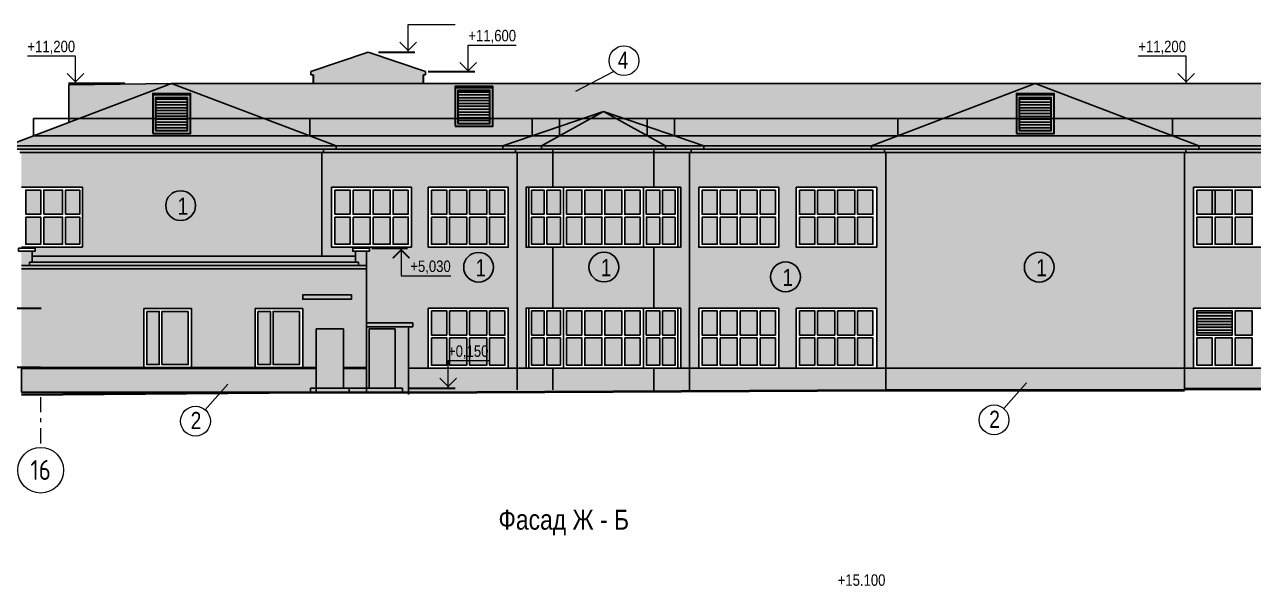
# Model space of a CAD drawing. Extents: x 69140 to 277481, y -99154 to 104141.
# Drawn here: x 90750 to 133760, y 41400 to 60781 of the extents above; entities that cross this region are included whole.
import ezdxf

# ---------------------------------------------------------------- set-up
doc = ezdxf.new("R2010")
doc.units = 0
doc.linetypes.add('Штрихштриховая', pattern=[1093.611073, 529.166651, -211.666656, 141.111112, -211.666656])
for name, color, linetype in [('2D-чертеж - Общий', 7, 'Continuous'), ('Надписи', 7, 'Continuous'), ('Наружняя', 7, 'Continuous'), ('Окна', 7, 'Continuous'), ('Текст', 7, 'Continuous')]:
    doc.layers.add(name, color=color, linetype=linetype)
for name, color, linetype, lineweight in [('Text blocks_Ном_пера__1', 7, 'Continuous', 18), ('Вент.шахты_Ном_пера__1', 7, 'Continuous', 18), ('Детали основные (разрез)', 7, 'Continuous', 40), ('Перегородки', 7, 'Continuous', 30), ('Размеры', 250, 'Continuous', 13)]:
    doc.layers.add(name, color=color, linetype=linetype, lineweight=lineweight)
for name, color, linetype, lineweight, true_color in [('Заливка кровли', 7, 'Continuous', 13, 0xa16156), ('Заливка стены', 7, 'Continuous', 13, 0xffe4ad), ('Заливка цоколь', 7, 'Continuous', 13, 0x51565c), ('ШТРИХ-КРЫША', 7, 'Continuous', 13, 0xa46156)]:
    doc.layers.add(name, color=color, linetype=linetype, lineweight=lineweight, true_color=true_color)
doc.styles.add('Narrow', font='ARIALN.TTF')
doc.styles.add('romand', font='romand.shx', dxfattribs={"width": 0.8})
doc.styles.add('Ариал', font='ARIAL.TTF', dxfattribs={"width": 0.8})
doc.styles.add('СГЕНЕРИР_СТИЛЬ_6', font='ARIALN.TTF')

# ---------------------------------------------------------------- blocks, each defined once
blk = doc.blocks.new('A$C0CA84B7C')
at = {"ltscale": 20}
for p, q in [((-660, -50), (660, -50)), ((-560, -200), (560, -200)), ((-560, -300), (560, -300)), ((-560, -400), (560, -400)), ((-560, -500), (560, -500)), ((-560, -600), (560, -600)), ((-560, -700), (560, -700)), ((-560, -800), (560, -800)), ((-560, -900), (560, -900)), ((-560, -1000), (560, -1000)), ((-560, -1100), (560, -1100)), ((-560, -1300), (-560, -1200)), ((-560, -1200), (560, -1200))]:
    blk.add_line(p, q, dxfattribs=at)
at = {"linetype": 'Continuous'}
blk.add_lwpolyline([(-660, -50), (660, -50), (660, 0), (-660, 0)], close=True, dxfattribs=at)
at = {"layer": 'Перегородки', "linetype": 'Continuous'}
for points in [[(-660, -1400), (660, -1400), (660, -50), (-660, -50)], [(-560, -1300), (560, -1300), (560, -150), (-560, -150)]]:
    blk.add_lwpolyline(points, close=True, dxfattribs=at)
blk = doc.blocks.new('A$C55F61C43')
at = {"ltscale": 20}
for p, q in [((-660, -50), (660, -50)), ((-560, -200), (560, -200)), ((-560, -300), (560, -300)), ((-560, -400), (560, -400)), ((-560, -500), (560, -500)), ((-560, -600), (560, -600)), ((-560, -700), (560, -700)), ((-560, -800), (560, -800)), ((-560, -900), (560, -900)), ((-560, -1000), (560, -1000)), ((-560, -1100), (560, -1100)), ((-560, -1300), (-560, -1200)), ((-560, -1200), (560, -1200))]:
    blk.add_line(p, q, dxfattribs=at)
at = {"linetype": 'Continuous'}
blk.add_lwpolyline([(-660, -50), (660, -50), (660, 0), (-660, 0)], close=True, dxfattribs=at)
at = {"layer": 'Перегородки', "linetype": 'Continuous'}
for points in [[(-660, -1400), (660, -1400), (660, -50), (-660, -50)], [(-560, -1300), (560, -1300), (560, -150), (-560, -150)]]:
    blk.add_lwpolyline(points, close=True, dxfattribs=at)
blk = doc.blocks.new('A$C04977424')
at = {"ltscale": 20}
for p, q in [((-660, -50), (660, -50)), ((-560, -200), (560, -200)), ((-560, -300), (560, -300)), ((-560, -400), (560, -400)), ((-560, -500), (560, -500)), ((-560, -600), (560, -600)), ((-560, -700), (560, -700)), ((-560, -800), (560, -800)), ((-560, -900), (560, -900)), ((-560, -1000), (560, -1000)), ((-560, -1100), (560, -1100)), ((-560, -1300), (-560, -1200)), ((-560, -1200), (560, -1200))]:
    blk.add_line(p, q, dxfattribs=at)
at = {"linetype": 'Continuous'}
blk.add_lwpolyline([(-660, -50), (660, -50), (660, 0), (-660, 0)], close=True, dxfattribs=at)
at = {"layer": 'Перегородки', "linetype": 'Continuous'}
for points in [[(-660, -1400), (660, -1400), (660, -50), (-660, -50)], [(-560, -1300), (560, -1300), (560, -150), (-560, -150)]]:
    blk.add_lwpolyline(points, close=True, dxfattribs=at)

msp = doc.modelspace()

# ---------------------------------------------------------------- hatches: boundary and pattern name
at = {"layer": '2D-чертеж - Общий', "linetype": 'Continuous', "lineweight": 0, "true_color": 0xb0b7bf}
for points in [[(90792.6, 54144.3), (91318.6, 54144.3), (91318.6, 54991.4), (90792.6, 54991.4)], [(91420.5, 54991.4), (92082.6, 54991.4), (92082.6, 54144.3), (91420.5, 54144.3)], [(92182.6, 54144.3), (92682.6, 54144.3), (92682.6, 54991.4), (92182.6, 54991.4)], [(101610.8, 54144.3), (102145.8, 54144.3), (102145.8, 54991.4), (101610.8, 54991.4)], [(102245.8, 54991.4), (102845.8, 54991.4), (102845.8, 54144.3), (102245.8, 54144.3)], [(102945.8, 54144.3), (103545.8, 54144.3), (103545.8, 54991.4), (102945.8, 54991.4)], [(103645.8, 54991.4), (104180.8, 54991.4), (104180.8, 54144.3), (103645.8, 54144.3)], [(104990.8, 54144.3), (105525.8, 54144.3), (105525.8, 54991.4), (104990.8, 54991.4)], [(105625.8, 54991.4), (106225.8, 54991.4), (106225.8, 54144.3), (105625.8, 54144.3)], [(106325.8, 54144.3), (106925.8, 54144.3), (106925.8, 54991.4), (106325.8, 54991.4)], [(107025.8, 54991.4), (107560.8, 54991.4), (107560.8, 54144.3), (107025.8, 54144.3)], [(108933, 54991.4), (108498, 54991.4), (108498, 54144.3), (108933, 54144.3)], [(109033, 54144.3), (109507.4, 54144.3), (109507.4, 54991.4), (109033, 54991.4)], [(109720.8, 54144.3), (110255.8, 54144.3), (110255.8, 54991.4), (109720.8, 54991.4)], [(110355.8, 54991.4), (110955.8, 54991.4), (110955.8, 54144.3), (110355.8, 54144.3)], [(111055.8, 54144.3), (111655.8, 54144.3), (111655.8, 54991.4), (111055.8, 54991.4)], [(111755.8, 54991.4), (112290.8, 54991.4), (112290.8, 54144.3), (111755.8, 54144.3)], [(112983, 54144.3), (112508.5, 54144.3), (112508.5, 54991.4), (112983, 54991.4)], [(113083, 54991.4), (113518, 54991.4), (113518, 54144.3), (113083, 54144.3)], [(114460.8, 54144.3), (114995.8, 54144.3), (114995.8, 54991.4), (114460.8, 54991.4)], [(115095.8, 54991.4), (115695.8, 54991.4), (115695.8, 54144.3), (115095.8, 54144.3)], [(115795.8, 54144.3), (116395.8, 54144.3), (116395.8, 54991.4), (115795.8, 54991.4)], [(116495.8, 54991.4), (117030.8, 54991.4), (117030.8, 54144.3), (116495.8, 54144.3)], [(117870.8, 54144.3), (118405.8, 54144.3), (118405.8, 54991.4), (117870.8, 54991.4)], [(118505.8, 54991.4), (119105.8, 54991.4), (119105.8, 54144.3), (118505.8, 54144.3)], [(119205.8, 54144.3), (119805.8, 54144.3), (119805.8, 54991.4), (119205.8, 54991.4)], [(119905.8, 54991.4), (120440.8, 54991.4), (120440.8, 54144.3), (119905.8, 54144.3)], [(131780.8, 54144.3), (132315.8, 54144.3), (132315.8, 54991.4), (131780.8, 54991.4)], [(132141.9, 54144.3), (132676.9, 54144.3), (132676.9, 54991.4), (132141.9, 54991.4)], [(132415.8, 54991.4), (133015.8, 54991.4), (133015.8, 54144.3), (132415.8, 54144.3)], [(133115.8, 54144.3), (133715.8, 54144.3), (133715.8, 54991.4), (133115.8, 54991.4)], [(91318.6, 53091.4), (90792.6, 53091.4), (90792.6, 54044.3), (91318.6, 54044.3)], [(92082.6, 54044.3), (91420.5, 54044.3), (91420.5, 53091.4), (92082.6, 53091.4)], [(92682.6, 53091.4), (92182.6, 53091.4), (92182.6, 54044.3), (92682.6, 54044.3)], [(102145.8, 53091.4), (101610.8, 53091.4), (101610.8, 54044.3), (102145.8, 54044.3)], [(102845.8, 54044.3), (102245.8, 54044.3), (102245.8, 53091.4), (102845.8, 53091.4)], [(103545.8, 53091.4), (102945.8, 53091.4), (102945.8, 54044.3), (103545.8, 54044.3)], [(104180.8, 54044.3), (103645.8, 54044.3), (103645.8, 53091.4), (104180.8, 53091.4)], [(105525.8, 53091.4), (104990.8, 53091.4), (104990.8, 54044.3), (105525.8, 54044.3)], [(106225.8, 54044.3), (105625.8, 54044.3), (105625.8, 53091.4), (106225.8, 53091.4)], [(106925.8, 53091.4), (106325.8, 53091.4), (106325.8, 54044.3), (106925.8, 54044.3)], [(107560.8, 54044.3), (107025.8, 54044.3), (107025.8, 53091.4), (107560.8, 53091.4)], [(108498, 54044.3), (108933, 54044.3), (108933, 53091.4), (108498, 53091.4)], [(109503.8, 53091.4), (109033, 53091.4), (109033, 54044.3), (109503.8, 54044.3)], [(110255.8, 53091.4), (109720.8, 53091.4), (109720.8, 54044.3), (110255.8, 54044.3)], [(110955.8, 54044.3), (110355.8, 54044.3), (110355.8, 53091.4), (110955.8, 53091.4)], [(111655.8, 53091.4), (111055.8, 53091.4), (111055.8, 54044.3), (111655.8, 54044.3)], [(112290.8, 54044.3), (111755.8, 54044.3), (111755.8, 53091.4), (112290.8, 53091.4)], [(112512.2, 53091.4), (112983, 53091.4), (112983, 54044.3), (112512.2, 54044.3)], [(113518, 54044.3), (113083, 54044.3), (113083, 53091.4), (113518, 53091.4)], [(114995.8, 53091.4), (114460.8, 53091.4), (114460.8, 54044.3), (114995.8, 54044.3)], [(115695.8, 54044.3), (115095.8, 54044.3), (115095.8, 53091.4), (115695.8, 53091.4)], [(116395.8, 53091.4), (115795.8, 53091.4), (115795.8, 54044.3), (116395.8, 54044.3)], [(117030.8, 54044.3), (116495.8, 54044.3), (116495.8, 53091.4), (117030.8, 53091.4)], [(118405.8, 53091.4), (117870.8, 53091.4), (117870.8, 54044.3), (118405.8, 54044.3)], [(119105.8, 54044.3), (118505.8, 54044.3), (118505.8, 53091.4), (119105.8, 53091.4)], [(119805.8, 53091.4), (119205.8, 53091.4), (119205.8, 54044.3), (119805.8, 54044.3)], [(120440.8, 54044.3), (119905.8, 54044.3), (119905.8, 53091.4), (120440.8, 53091.4)], [(132315.8, 53091.4), (131780.8, 53091.4), (131780.8, 54044.3), (132315.8, 54044.3)], [(133015.8, 54044.3), (132415.8, 54044.3), (132415.8, 53091.4), (133015.8, 53091.4)], [(133715.8, 53091.4), (133115.8, 53091.4), (133115.8, 54044.3), (133715.8, 54044.3)], [(104990.8, 49914.3), (105525.8, 49914.3), (105525.8, 50761.4), (104990.8, 50761.4)], [(105625.8, 50761.4), (106225.8, 50761.4), (106225.8, 49914.3), (105625.8, 49914.3)], [(106325.8, 49914.3), (106925.8, 49914.3), (106925.8, 50761.4), (106325.8, 50761.4)], [(107025.8, 50761.4), (107560.8, 50761.4), (107560.8, 49914.3), (107025.8, 49914.3)], [(108933, 50761.4), (108498, 50761.4), (108498, 49914.3), (108933, 49914.3)], [(109033, 49914.3), (109507.4, 49914.3), (109507.4, 50761.4), (109033, 50761.4)], [(109720.8, 49914.3), (110255.8, 49914.3), (110255.8, 50761.4), (109720.8, 50761.4)], [(110355.8, 50761.4), (110955.8, 50761.4), (110955.8, 49914.3), (110355.8, 49914.3)], [(111055.8, 49914.3), (111655.8, 49914.3), (111655.8, 50761.4), (111055.8, 50761.4)], [(111755.8, 50761.4), (112290.8, 50761.4), (112290.8, 49914.3), (111755.8, 49914.3)], [(112983, 49914.3), (112508.5, 49914.3), (112508.5, 50761.4), (112983, 50761.4)], [(113083, 50761.4), (113518, 50761.4), (113518, 49914.3), (113083, 49914.3)], [(114460.8, 49914.3), (114995.8, 49914.3), (114995.8, 50761.4), (114460.8, 50761.4)], [(115095.8, 50761.4), (115695.8, 50761.4), (115695.8, 49914.3), (115095.8, 49914.3)], [(115795.8, 49914.3), (116395.8, 49914.3), (116395.8, 50761.4), (115795.8, 50761.4)], [(116495.8, 50761.4), (117030.8, 50761.4), (117030.8, 49914.3), (116495.8, 49914.3)], [(117870.8, 49914.3), (118405.8, 49914.3), (118405.8, 50761.4), (117870.8, 50761.4)], [(118505.8, 50761.4), (119105.8, 50761.4), (119105.8, 49914.3), (118505.8, 49914.3)], [(119205.8, 49914.3), (119805.8, 49914.3), (119805.8, 50761.4), (119205.8, 50761.4)], [(119905.8, 50761.4), (120440.8, 50761.4), (120440.8, 49914.3), (119905.8, 49914.3)], [(131780.8, 49914.3), (132315.8, 49914.3), (132315.8, 50761.4), (131780.8, 50761.4)], [(132141.9, 49914.3), (132676.9, 49914.3), (132676.9, 50761.4), (132141.9, 50761.4)], [(132415.8, 50761.4), (133015.8, 50761.4), (133015.8, 49914.3), (132415.8, 49914.3)], [(133115.8, 49914.3), (133715.8, 49914.3), (133715.8, 50761.4), (133115.8, 50761.4)], [(95465.8, 48881.4), (95028, 48881.4), (95028, 50741.4), (95465.8, 50741.4)], [(96478, 50741.4), (95558, 50741.4), (95558, 48881.4), (96478, 48881.4)], [(99355.8, 48881.4), (98918, 48881.4), (98918, 50741.4), (99355.8, 50741.4)], [(100368, 50741.4), (99448, 50741.4), (99448, 48881.4), (100368, 48881.4)], [(105525.8, 48861.4), (104990.8, 48861.4), (104990.8, 49814.3), (105525.8, 49814.3)], [(106225.8, 49814.3), (105625.8, 49814.3), (105625.8, 48861.4), (106225.8, 48861.4)], [(106925.8, 48861.4), (106325.8, 48861.4), (106325.8, 49814.3), (106925.8, 49814.3)], [(107560.8, 49814.3), (107025.8, 49814.3), (107025.8, 48861.4), (107560.8, 48861.4)], [(108498, 49814.3), (108933, 49814.3), (108933, 48861.4), (108498, 48861.4)], [(109503.8, 48861.4), (109033, 48861.4), (109033, 49814.3), (109503.8, 49814.3)], [(110255.8, 48861.4), (109720.8, 48861.4), (109720.8, 49814.3), (110255.8, 49814.3)], [(110955.8, 49814.3), (110355.8, 49814.3), (110355.8, 48861.4), (110955.8, 48861.4)], [(111655.8, 48861.4), (111055.8, 48861.4), (111055.8, 49814.3), (111655.8, 49814.3)], [(112290.8, 49814.3), (111755.8, 49814.3), (111755.8, 48861.4), (112290.8, 48861.4)], [(112512.2, 48861.4), (112983, 48861.4), (112983, 49814.3), (112512.2, 49814.3)], [(113518, 49814.3), (113083, 49814.3), (113083, 48861.4), (113518, 48861.4)], [(114995.8, 48861.4), (114460.8, 48861.4), (114460.8, 49814.3), (114995.8, 49814.3)], [(115695.8, 49814.3), (115095.8, 49814.3), (115095.8, 48861.4), (115695.8, 48861.4)], [(116395.8, 48861.4), (115795.8, 48861.4), (115795.8, 49814.3), (116395.8, 49814.3)], [(117030.8, 49814.3), (116495.8, 49814.3), (116495.8, 48861.4), (117030.8, 48861.4)], [(118405.8, 48861.4), (117870.8, 48861.4), (117870.8, 49814.3), (118405.8, 49814.3)], [(119105.8, 49814.3), (118505.8, 49814.3), (118505.8, 48861.4), (119105.8, 48861.4)], [(119805.8, 48861.4), (119205.8, 48861.4), (119205.8, 49814.3), (119805.8, 49814.3)], [(120440.8, 49814.3), (119905.8, 49814.3), (119905.8, 48861.4), (120440.8, 48861.4)], [(132315.8, 48861.4), (131780.8, 48861.4), (131780.8, 49814.3), (132315.8, 49814.3)], [(133015.8, 49814.3), (132415.8, 49814.3), (132415.8, 48861.4), (133015.8, 48861.4)], [(133715.8, 48861.4), (133115.8, 48861.4), (133115.8, 49814.3), (133715.8, 49814.3)]]:
    msp.add_hatch(color=9, dxfattribs=at).paths.add_polyline_path(points)
at = {"layer": '2D-чертеж - Общий', "linetype": 'Continuous', "lineweight": 0, "true_color": 0x7d6859}
for points in [[(100758, 48060.3), (100758, 47905.9), (102108, 47905.9), (102108, 48060.3)], [(102718, 48060.3), (102718, 47903.6), (103978.5, 47899.3), (103978.5, 48060.3)]]:
    msp.add_hatch(color=47, dxfattribs=at).paths.add_polyline_path(points, flags=0)
at = {"layer": 'Заливка кровли', "ltscale": 20}
h = msp.add_hatch(color=256, dxfattribs=at)
h.paths.add_polyline_path([(92298, 58671.4), (95898, 58721.4), (95248.4, 58481.4), (95238, 58481.4), (95238, 58477.5), (92583, 57496.4), (92298, 57496.4)])
h.paths.add_polyline_path([(92298, 57496.4), (92583, 57496.4), (92298, 57391.1)])
h = msp.add_hatch(color=256, dxfattribs=at)
h.paths.add_polyline_path([(92648, 57491.4), (92298, 57491.4), (92298, 57358.9)])
h.paths.add_polyline_path([(95898, 58721.4), (92298, 58671.4), (92298, 57491.4), (92648, 57491.4)])
at = {"layer": 'Заливка кровли', "linetype": 'Continuous'}
for points in [[(91018, 52681.4), (91018, 52471.4), (90918, 52471.4), (90918, 52351.4), (102438, 52351.4), (102438, 52471.4), (102338, 52471.4), (102338, 52681.4)], [(102718, 50199.6), (104338, 50199.6), (104338, 50349.6), (102718, 50349.6)]]:
    msp.add_hatch(color=253, dxfattribs=at).paths.add_polyline_path(points, flags=0)
at = {"layer": 'Заливка кровли', "linetype": 'Continuous', "lineweight": 0}
for points in [[(100958, 48060.3), (101908, 48060.3), (101908, 50130.3), (100958, 50130.3)], [(102816.5, 48060.3), (103717, 48060.3), (103717, 50130.3), (102816.5, 50130.3)]]:
    msp.add_hatch(color=256, dxfattribs=at).paths.add_polyline_path(points, flags=0)
at = {"layer": 'Заливка стены', "linetype": 'Continuous'}
msp.add_hatch(color=256, dxfattribs=at).paths.add_polyline_path([(104778.7, 59141.4), (104778.7, 59021.4), (100768.7, 59021.4), (100768.7, 59141.4), (102773.7, 59821.4)], flags=0)
at = {"layer": 'Заливка стены', "linetype": 'Continuous', "lineweight": 0}
h = msp.add_hatch(color=256, dxfattribs=at)
h.paths.add_polyline_path([(101158, 56421.4), (101158, 52951.4), (101158, 52851.4), (101158, 52681.4), (102338, 52681.4), (102338, 52851.4), (102238, 52851.4), (102238, 52951.4), (102818, 52951.4), (102818, 52851.4), (102718, 52851.4), (102718, 50349.6), (104188, 50349.6), (104338, 50349.6), (104338, 50199.6), (104188, 50199.6), (104188, 48581.4), (104878, 48581.4), (144676, 48581.4), (144676, 48621.4), (150726, 48621.4), (150726, 48581.4), (194488, 48581.4), (194488, 48761.4), (194488, 56261.4), (194608, 56261.4), (194608, 56381.4), (194488, 56381.4), (194488, 56421.4), (194488, 59421.4), (195188, 59421.4), (195188, 59901.4), (194488, 59901.4), (181168, 59901.4), (181168, 59781.4), (181288, 59781.4), (181288, 56401.4), (107988, 56441.4)])
h.paths.add_polyline_path([(104288, 52991.4), (101498, 52991.4), (101498, 55091.4), (104288, 55091.4)], flags=16)
h.paths.add_polyline_path([(104878, 50861.4), (107678, 50861.4), (107678, 48761.4), (104878, 48761.4)], flags=16)
h.paths.add_polyline_path([(107678, 52991.4), (104878, 52991.4), (104878, 55091.4), (107678, 55091.4)], flags=16)
h.paths.add_polyline_path([(113614.7, 52991.4), (108401.2, 52991.4), (108401.2, 55091.4), (113614.7, 55091.4)], flags=16)
h.paths.add_polyline_path([(113714.7, 48761.4), (108301.2, 48761.4), (108301.2, 50861.4), (113714.7, 50861.4)], flags=16)
h.paths.add_polyline_path([(117148, 52991.4), (114348, 52991.4), (114348, 55091.4), (117148, 55091.4)], flags=16)
h.paths.add_polyline_path([(117148, 48761.4), (114348, 48761.4), (114348, 50861.4), (117148, 50861.4)], flags=16)
h.paths.add_polyline_path([(117758, 48761.4), (117758, 50861.4), (120578, 50861.4), (120578, 48761.4)], flags=16)
h.paths.add_polyline_path([(117758, 52991.4), (117758, 55091.4), (120578, 55091.4), (120578, 52991.4)], flags=16)
h.paths.add_polyline_path([(134458, 48761.4), (131668, 48761.4), (131668, 50861.4), (134458, 50861.4)], flags=16)
h.paths.add_polyline_path([(134458, 52991.4), (131668, 52991.4), (131668, 55091.4), (134458, 55091.4)], flags=16)
h.paths.add_polyline_path([(135038, 52991.4), (135038, 55091.4), (137858, 55091.4), (137858, 52991.4)], flags=16)
h.paths.add_polyline_path([(135038, 48761.4), (135038, 50861.4), (137858, 50861.4), (137858, 48761.4)], flags=16)
h.paths.add_polyline_path([(138636.2, 48761.4), (138636.2, 50861.4), (143849.7, 50861.4), (143849.7, 48761.4)], flags=16)
h.paths.add_polyline_path([(143849.7, 52991.4), (138636.2, 52991.4), (138636.2, 55091.4), (143849.7, 55091.4)], flags=16)
h.paths.add_polyline_path([(144518, 48761.4), (144518, 50861.4), (147338, 50861.4), (147338, 48761.4)], flags=16)
h.paths.add_polyline_path([(144518, 52991.4), (144518, 55091.4), (147338, 55091.4), (147338, 52991.4)], flags=16)
h.paths.add_polyline_path([(147928, 55091.4), (150768, 55091.4), (150768, 52991.4), (147928, 52991.4)], flags=16)
h.paths.add_polyline_path([(147928, 50861.4), (150768, 50861.4), (150768, 48761.4), (147928, 48761.4)], flags=16)
h.paths.add_polyline_path([(161858, 55091.4), (164658, 55091.4), (164658, 52991.4), (161858, 52991.4)], flags=16)
h.paths.add_polyline_path([(161858, 50861.4), (164658, 50861.4), (164658, 48761.4), (161858, 48761.4)], flags=16)
h.paths.add_polyline_path([(168088, 52991.4), (165248, 52991.4), (165248, 55091.4), (168088, 55091.4)], flags=16)
h.paths.add_polyline_path([(165248, 50861.4), (168088, 50861.4), (168088, 48761.4), (165248, 48761.4)], flags=16)
h.paths.add_polyline_path([(168796.2, 48761.4), (168796.2, 50861.4), (174009.7, 50861.4), (174009.7, 48761.4)], flags=16)
h.paths.add_polyline_path([(168796.2, 55091.4), (174009.7, 55091.4), (174009.7, 52991.4), (168796.2, 52991.4)], flags=16)
h.paths.add_polyline_path([(174718, 52991.4), (174718, 55091.4), (177488, 55091.4), (177488, 52991.4)], flags=16)
h.paths.add_polyline_path([(174718, 50861.4), (177488, 50861.4), (177488, 48761.4), (174718, 48761.4)], flags=16)
h.paths.add_polyline_path([(181388, 55091.4), (183538, 55091.4), (183538, 52991.4), (181388, 52991.4)], flags=16)
h.paths.add_polyline_path([(183538, 48761.4), (181388, 48761.4), (181388, 50861.4), (183538, 50861.4)], flags=16)
h.paths.add_polyline_path([(186878, 56321.4), (187778, 56321.4)], flags=16)
h.paths.add_polyline_path([(193478, 49701.4), (192068, 49701.4), (192068, 50861.4), (193478, 50861.4)], flags=16)
h.paths.add_polyline_path([(193478, 53921.4), (192068, 53921.4), (192068, 55091.4), (193478, 55091.4)], flags=16)
at = {"layer": 'Заливка стены'}
h = msp.add_hatch(color=256, dxfattribs=at)
h.dxf.hatch_style = 1
h.paths.add_polyline_path([(104698.7, 59021.4), (100848.7, 59021.4), (100848.7, 58721.4), (104698.7, 58721.4)])
at = {"layer": 'Заливка стены', "linetype": 'Continuous', "lineweight": 0}
msp.add_hatch(color=256, dxfattribs=at).paths.add_polyline_path([(90588, 56301.4), (90638, 56301.4), (90638, 55091.4), (92778, 55091.4), (92778, 52991.4), (91118, 52991.4), (90638, 52991.4), (90638, 52951.4), (91118, 52951.4), (91118, 52851.4), (91018, 52851.4), (91018, 52681.4), (92708, 52681.4), (101158, 52681.4), (101158, 56421.4), (92708, 56421.4), (90638, 56421.4), (90588, 56421.4)])
h = msp.add_hatch(color=256, dxfattribs=at)
h.paths.add_polyline_path([(90638, 48581.4), (94928, 48581.4), (96598, 48581.4), (100958, 48581.4), (100958, 48781.4), (100957.2, 50130.3), (101907.2, 50130.3), (101908, 48781.4), (101908, 48581.4), (102718, 48581.4), (102718, 52351.4), (102718, 52471.4), (102718, 52851.4), (102338, 52851.4), (102338, 52471.4), (102438, 52471.4), (102438, 52351.4), (90918, 52351.4), (90918, 52471.4), (91018, 52471.4), (91018, 52851.4), (90638, 52851.4), (90638, 52471.4), (90638, 52351.4)])
h.paths.add_polyline_path([(94928, 50841.4), (96598, 50841.4), (96598, 48781.4), (94928, 48781.4)], flags=16)
h.paths.add_polyline_path([(98818, 50841.4), (100488, 50841.4), (100488, 48781.4), (98818, 48781.4)], flags=16)
at = {"layer": 'Заливка цоколь', "linetype": 'Continuous', "lineweight": 0}
msp.add_hatch(color=256, dxfattribs=at).paths.add_polyline_path([(102718, 49410.3), (102718, 48060.3), (102816.5, 48060.3), (102816.5, 50130.3), (103717, 50130.3), (103717, 48060.3), (103978.5, 48060.3), (103978.5, 47899.7), (103717, 47899.7), (104188, 47899.1), (104188, 50199.6), (103717, 50199.6), (102718, 50199.6)], flags=0)
at = {"layer": 'Заливка цоколь', "lineweight": 25, "ltscale": 20}
for points in [[(100958, 48761.4), (90638, 48761.4), (90638, 47921.4), (100958, 47921.4)], [(102718, 48761.4), (101908, 48761.4), (101908, 48060.3), (102718, 48060.3)]]:
    msp.add_hatch(color=256, dxfattribs=at).paths.add_polyline_path(points)
h = msp.add_hatch(color=256, dxfattribs=at)
h.paths.add_polyline_path([(142938, 48761.4), (142913, 48761.4), (139548, 48761.4), (139548, 48021.4), (142938, 48021.4)])
h.paths.add_polyline_path([(144218, 48761.4), (142938, 48761.4), (142938, 48021.4), (144218, 48021.4)])
h.paths.add_polyline_path([(139548, 48761.4), (138636.2, 48761.4), (138536.2, 48761.4), (138218, 48761.4), (138218, 48021.4), (139548, 48021.4)])
h.paths.add_polyline_path([(138218, 48761.4), (134458, 48761.4), (134458, 48021.4), (138218, 48021.4)])
h.paths.add_polyline_path([(134458, 48761.4), (131668, 48761.4), (131348, 48761.4), (131348, 48021.4), (134458, 48021.4)])
h.paths.add_polyline_path([(131348, 48761.4), (120898, 48761.4), (120898, 47981.4), (131348, 47981.4)])
h.paths.add_polyline_path([(120898, 48761.4), (105576, 48761.4), (105576, 48060.3), (104188, 48060.3), (104188, 47921.4), (108733.7, 47921.4), (120898, 47981.4)])
h.paths.add_polyline_path([(105576, 48761.4), (104878, 48761.4), (104188, 48761.4), (104188, 48060.3), (105576, 48060.3)])
at = {"layer": 'Заливка цоколь', "linetype": 'Continuous', "lineweight": 0}
for points in [[(104188, 48581.4), (104188, 47899), (131348, 47981.4), (131348, 48021.4), (151078, 48021.4), (151078, 47921.4), (161548, 47921.4), (181288, 47518.7), (194488, 47498.7), (194488, 48581.4), (150726, 48581.4), (150726, 48621.4), (144676, 48621.4), (144676, 48581.4)], [(90638, 48581.4), (90638, 47821.4), (100758, 47910.6), (100758, 48060.3), (100956.5, 48060.3), (100958, 48581.4), (100758, 48581.4)], [(101908, 48581.4), (101908, 48060.3), (102108, 48060.3), (102108, 47905.9), (102718, 47903.6), (102718, 48581.4)]]:
    msp.add_hatch(color=256, dxfattribs=at).paths.add_polyline_path(points)
at = {"layer": 'ШТРИХ-КРЫША', "ltscale": 100}
h = msp.add_hatch(color=256, dxfattribs=at)
h.paths.add_polyline_path([(95898, 58721.4), (90138, 56541.4), (101658, 56541.4)])
h.paths.add_polyline_path([(101658, 56541.4), (90138, 56541.4), (90138, 56421.4), (101658, 56421.4)])
h.paths.add_polyline_path([(111008, 57741.4), (114528, 56541.4), (120398, 56541.4), (126123, 58721.4), (95898, 58721.4), (101658, 56541.4), (107488, 56541.4)])
h.paths.add_polyline_path([(107488, 56541.4), (101658, 56541.4), (101658, 56421.4), (107488, 56421.4)])
h.paths.add_polyline_path([(111008, 57741.4), (108838, 56541.4), (113178, 56541.4)], flags=17)
h.paths.add_polyline_path([(111008, 57741.4), (107488, 56541.4), (108838, 56541.4)], flags=17)
h.paths.add_polyline_path([(111008, 57741.4), (113178, 56541.4), (114528, 56541.4)], flags=17)
h.paths.add_polyline_path([(108838, 56541.4), (107488, 56541.4), (107488, 56421.4), (108838, 56421.4)])
h.paths.add_polyline_path([(113178, 56541.4), (108838, 56541.4), (108838, 56421.4), (113178, 56421.4)])
h.paths.add_polyline_path([(114528, 56541.4), (113178, 56541.4), (113178, 56421.4), (114528, 56421.4)])
h.paths.add_polyline_path([(126123, 58721.4), (120398, 56541.4), (131848, 56541.4)])
h.paths.add_polyline_path([(131848, 56541.4), (120398, 56541.4), (120398, 56421.4), (131848, 56421.4)])
h.paths.add_polyline_path([(120398, 56541.4), (114528, 56541.4), (114528, 56421.4), (120398, 56421.4)])
h.paths.add_polyline_path([(91615.6, 57058.6), (91703, 56580.8), (91377.5, 56521.2), (91290.1, 56999.1)], flags=9)
h.paths.add_polyline_path([(99785.6, 56637), (99873, 57114.8), (100198.5, 57055.3), (100111.1, 56577.4)], flags=24)
h.paths.add_polyline_path([(108173, 56840), (108638.8, 56840), (108638.8, 56505.3), (108173, 56505.3)], flags=9)
h.paths.add_polyline_path([(113027.8, 56918), (113493.6, 56918), (113493.6, 56583.3), (113027.8, 56583.3)], flags=24)
h.paths.add_polyline_path([(123359, 57333.1), (123446.8, 56855.3), (123121.4, 56795.5), (123033.5, 57273.2)], flags=24)
h.paths.add_polyline_path([(129924, 56648.4), (130011.9, 57126.1), (130337.3, 57066.3), (130249.4, 56588.5)], flags=24)
for points in [[(181288, 58721.4), (181288, 58421.4), (178218, 58421.4), (178218, 56421.4), (131848, 56421.4), (131848, 56541.4), (126123, 58721.4)], [(143288, 56421.4), (90138, 56421.4), (90138, 56541.4), (143288, 56541.4)]]:
    msp.add_hatch(color=256, dxfattribs=at).paths.add_polyline_path(points)

# ---------------------------------------------------------------- linework, layer by layer
at = {"ltscale": 20}
for p, q in [((95898, 58721.4), (92298, 58671.4)), ((92298, 58671.4), (92298, 57358.9)), ((91062.7, 56891.4), (91062.7, 57491.4)), ((91062.7, 56891.4), (91062.7, 57491.4)), ((91062.7, 57491.4), (102167.4, 57491.4)), ((100733.2, 56891.4), (100733.2, 57491.4)), ((178218, 57491.4), (100733.2, 57491.4)), ((108514.6, 56891.4), (108514.6, 57491.4)), ((109470.9, 56891.4), (109470.9, 57491.4)), ((112545, 56891.4), (112545, 57491.4)), ((113501.3, 56891.4), (113501.3, 57491.4)), ((121317.1, 56891.4), (121317.1, 57491.4)), ((130928.8, 56891.4), (130928.8, 57491.4)), ((91062.7, 56891.4), (100733.2, 56891.4)), ((100733.2, 56891.4), (178218, 56891.4))]:
    msp.add_line(p, q, dxfattribs=at)
at = {"layer": 'Вент.шахты_Ном_пера__1', "linetype": 'Continuous'}
for points in [[(110047.8, 58447.9), (111367.5, 59141.9)], [(97863.7, 48201.1), (97075.6, 47297.1)], [(125812.4, 48245.2), (125024.3, 47341.3)]]:
    msp.add_lwpolyline(points, dxfattribs=at)
for centre in [(111729.8, 59516.7), (96733, 46904.1), (124681.7, 46948.3)]:
    msp.add_circle(centre, 521.4, dxfattribs=at)
at = {"layer": 'Детали основные (разрез)', "linetype": 'Continuous'}
for p, q in [((100958, 48761.4), (90638, 48761.4)), ((102718, 48761.4), (101908, 48761.4)), ((100758, 47907.1), (90638, 47821.4)), ((104188, 47899), (100758, 47910.6)), ((120898, 47981.4), (104188, 47899)), ((131348, 47981.4), (120898, 47981.4)), ((151078, 48021.4), (131348, 48021.4))]:
    msp.add_line(p, q, dxfattribs=at)
at = {"layer": 'Заливка цоколь', "lineweight": 25, "ltscale": 20}
for points in [[(100958, 48761.4), (90638, 48761.4), (90638, 47921.4), (100958, 47921.4)], [(102718, 48761.4), (101908, 48761.4), (101908, 48060.3), (102718, 48060.3)]]:
    msp.add_lwpolyline(points, close=True, dxfattribs=at)
at = {"layer": 'Наружняя', "linetype": 'Continuous'}
for p, q in [((102773.7, 59821.4), (100768.7, 59141.4)), ((104778.7, 59141.4), (102773.7, 59821.4)), ((90138, 56541.4), (95898, 58721.4)), ((181288, 58721.4), (95898, 58721.4)), ((101658, 56541.4), (95898, 58721.4)), ((120398, 56541.4), (126123, 58721.4)), ((126123, 58721.4), (131848, 56541.4)), ((107488, 56541.4), (111008, 57741.4)), ((108838, 56541.4), (111008, 57741.4)), ((113178, 56541.4), (111008, 57741.4)), ((114528, 56541.4), (111008, 57741.4)), ((177718, 56541.4), (90138, 56541.4)), ((101208, 56301.4), (101208, 56421.4)), ((101658, 56541.4), (101658, 56421.4)), ((107488, 56541.4), (107488, 56421.4)), ((107938, 56301.4), (107938, 56421.4)), ((108838, 56541.4), (108838, 56421.4)), ((109238, 56421.4), (109238, 55091.4)), ((112778, 56421.4), (112778, 55091.4)), ((113178, 56541.4), (113178, 56421.4)), ((114078, 56301.4), (114078, 56421.4)), ((114528, 56541.4), (114528, 56421.4)), ((120398, 56541.4), (120398, 56421.4)), ((120848, 56301.4), (120848, 56421.4)), ((131398, 56301.4), (131398, 56421.4)), ((131848, 56541.4), (131848, 56421.4)), ((177232, 56301.4), (90588, 56301.4)), ((107988, 56301.4), (107988, 47996.9)), ((114028, 56301.4), (114028, 47989.7)), ((120898, 56301.4), (120898, 47981.4)), ((131348, 56301.4), (131348, 47981.4)), ((90638, 55091.4), (92778, 55091.4)), ((92778, 55091.4), (92778, 52991.4)), ((92778, 52991.4), (90638, 52991.4)), ((109238, 52991.4), (109238, 50861.4)), ((112778, 52991.4), (112778, 50861.4)), ((102438, 52471.4), (90918, 52471.4)), ((90918, 52471.4), (90918, 52351.4)), ((91018, 52471.4), (91018, 52851.4)), ((91018, 52681.4), (102338, 52681.4)), ((102338, 52471.4), (102338, 52851.4)), ((102438, 52471.4), (102438, 52351.4)), ((102718, 52351.4), (90638, 52351.4)), ((102718, 52231.4), (90638, 52231.4)), ((100958, 50130.3), (101908, 50130.3)), ((104188, 48761.4), (144676, 48761.4)), ((109238, 48761.4), (109238, 47995.4)), ((112778, 48761.4), (112778, 47991.2)), ((100758, 47907.1), (100758, 48060.3)), ((100758, 48060.3), (102108, 48060.3)), ((102108, 47903.9), (102108, 48060.3)), ((102718, 48060.3), (103978.5, 48060.3)), ((103978.5, 48060.3), (103978.5, 47899.3))]:
    msp.add_line(p, q, dxfattribs=at)
at = {"layer": 'Наружняя', "ltscale": 20}
for p, q in [((100768.7, 59021.4), (100768.7, 59141.4)), ((100768.7, 59021.4), (100848.7, 59021.4)), ((104778.7, 59021.4), (104698.7, 59021.4)), ((104778.7, 59021.4), (104778.7, 59141.4))]:
    msp.add_line(p, q, dxfattribs=at)
at = {"layer": 'Наружняя', "ltscale": 100}
for points in [[(90138, 56541.4), (95898, 58721.4), (101658, 56541.4), (90138, 56541.4)], [(156313, 58721.4), (181288, 58721.4), (181288, 58421.4), (178218, 58421.4), (178218, 56421.4), (131848, 56421.4), (131848, 56541.4), (126123, 58721.4), (181288, 58721.4)]]:
    msp.add_lwpolyline(points, dxfattribs=at)
for points in [[(90138, 56421.4), (101658, 56421.4), (101658, 56541.4), (90138, 56541.4)], [(143288, 56421.4), (90138, 56421.4), (90138, 56541.4), (143288, 56541.4)]]:
    msp.add_lwpolyline(points, close=True, dxfattribs=at)
at = {"layer": 'Наружняя', "linetype": 'Continuous', "flags": 128}
for points in [[(101498, 55091.4), (104288, 55091.4), (104288, 52991.4), (101498, 52991.4)], [(104878, 55091.4), (107678, 55091.4), (107678, 52991.4), (104878, 52991.4)], [(109608, 55091.4), (112408, 55091.4), (112408, 52991.4), (109608, 52991.4)], [(114348, 55091.4), (117148, 55091.4), (117148, 52991.4), (114348, 52991.4)], [(117758, 55091.4), (120578, 55091.4), (120578, 52991.4), (117758, 52991.4)], [(131668, 55091.4), (134458, 55091.4), (134458, 52991.4), (131668, 52991.4)], [(90538, 52951.4), (91118, 52951.4), (91118, 52851.4), (90538, 52851.4)], [(102818, 52951.4), (102238, 52951.4), (102238, 52851.4), (102818, 52851.4)], [(94928, 50841.4), (96598, 50841.4), (96598, 48781.4), (94928, 48781.4)], [(98818, 50841.4), (100488, 50841.4), (100488, 48781.4), (98818, 48781.4)], [(104878, 50861.4), (107678, 50861.4), (107678, 48761.4), (104878, 48761.4)], [(109608, 50861.4), (112408, 50861.4), (112408, 48761.4), (109608, 48761.4)], [(114348, 50861.4), (117148, 50861.4), (117148, 48761.4), (114348, 48761.4)], [(117758, 50861.4), (120578, 50861.4), (120578, 48761.4), (117758, 48761.4)], [(131668, 50861.4), (134458, 50861.4), (134458, 48761.4), (131668, 48761.4)], [(100956.5, 48060.3), (101908, 48060.3), (101908, 50130.3), (100956.5, 50130.3)]]:
    msp.add_lwpolyline(points, close=True, dxfattribs=at)
for points in [[(109238, 55091.4), (108301.2, 55091.4), (108301.2, 52991.4), (109238, 52991.4)], [(109338, 55091.4), (108401.2, 55091.4), (108401.2, 52991.4), (109338, 52991.4)], [(109238, 55091.4), (112778, 55091.4)], [(112678, 55091.4), (113614.7, 55091.4), (113614.7, 52991.4), (112678, 52991.4)], [(112778, 55091.4), (113714.7, 55091.4), (113714.7, 52991.4), (112778, 52991.4)], [(112778, 52991.4), (109238, 52991.4)], [(109238, 50861.4), (108301.2, 50861.4), (108301.2, 48761.4), (109238, 48761.4)], [(109338, 50861.4), (108401.2, 50861.4), (108401.2, 48761.4), (109338, 48761.4)], [(109238, 50861.4), (112778, 50861.4)], [(112678, 50861.4), (113614.7, 50861.4), (113614.7, 48761.4), (112678, 48761.4)], [(112778, 50861.4), (113714.7, 50861.4), (113714.7, 48761.4), (112778, 48761.4)], [(112778, 48761.4), (109238, 48761.4)]]:
    msp.add_lwpolyline(points, dxfattribs=at)
at = {"layer": 'Окна', "linetype": 'Continuous'}
for p, q in [((178218, 56421.4), (90138, 56421.4)), ((101158, 56301.4), (101158, 52681.4)), ((131780.8, 54991.4), (132315.8, 54991.4)), ((131780.8, 54144.3), (131780.8, 54991.4)), ((132315.8, 54144.3), (131780.8, 54144.3)), ((102718, 52851.4), (102719.2, 47904)), ((102438, 52351.4), (90918, 52351.4)), ((131780.8, 50761.4), (132315.8, 50761.4)), ((131780.8, 49914.3), (131780.8, 50761.4)), ((102718, 50349.6), (104338, 50349.6)), ((104338, 50349.6), (104338, 50199.6)), ((102718, 50199.6), (104338, 50199.6)), ((104188, 50199.6), (104188, 47840.3)), ((132315.8, 49914.3), (131780.8, 49914.3))]:
    msp.add_line(p, q, dxfattribs=at)
at = {"layer": 'Окна', "ltscale": 20}
for p, q in [((133015.8, 50689.3), (131780.8, 50689.3)), ((133015.8, 50589.3), (131780.8, 50589.3)), ((133015.8, 50489.3), (131780.8, 50489.3)), ((133015.8, 50389.3), (131780.8, 50389.3)), ((133015.8, 50289.3), (131780.8, 50289.3)), ((133015.8, 50189.3), (131780.8, 50189.3)), ((133015.8, 50089.3), (131780.8, 50089.3)), ((133015.8, 49989.3), (131780.8, 49989.3))]:
    msp.add_line(p, q, dxfattribs=at)
at = {"layer": 'Окна', "lineweight": 25, "ltscale": 20}
for p, q in [((100956.5, 48761.4), (90638, 48761.4)), ((194488, 48761.4), (104188, 48761.4))]:
    msp.add_line(p, q, dxfattribs=at)
at = {"layer": 'Окна', "linetype": 'Continuous', "flags": 128}
for points in [[(90792.6, 54144.3), (91318.6, 54144.3), (91318.6, 54991.4), (90792.6, 54991.4)], [(91420.5, 54144.3), (92082.6, 54144.3), (92082.6, 54991.4), (91420.5, 54991.4)], [(92182.6, 54144.3), (92682.6, 54144.3), (92682.6, 54991.4), (92182.6, 54991.4)], [(101610.8, 54991.4), (102145.8, 54991.4), (102145.8, 54144.3), (101610.8, 54144.3)], [(102245.8, 54991.4), (102845.8, 54991.4), (102845.8, 54144.3), (102245.8, 54144.3)], [(103545.8, 54991.4), (102945.8, 54991.4), (102945.8, 54144.3), (103545.8, 54144.3)], [(104180.8, 54991.4), (103645.8, 54991.4), (103645.8, 54144.3), (104180.8, 54144.3)], [(104990.8, 54991.4), (105525.8, 54991.4), (105525.8, 54144.3), (104990.8, 54144.3)], [(105625.8, 54991.4), (106225.8, 54991.4), (106225.8, 54144.3), (105625.8, 54144.3)], [(106925.8, 54991.4), (106325.8, 54991.4), (106325.8, 54144.3), (106925.8, 54144.3)], [(107560.8, 54991.4), (107025.8, 54991.4), (107025.8, 54144.3), (107560.8, 54144.3)], [(108498, 54991.4), (108933, 54991.4), (108933, 54144.3), (108498, 54144.3)], [(109033, 54991.4), (109507.4, 54991.4), (109507.4, 54144.3), (109033, 54144.3)], [(109720.8, 54991.4), (110255.8, 54991.4), (110255.8, 54144.3), (109720.8, 54144.3)], [(110355.8, 54991.4), (110955.8, 54991.4), (110955.8, 54144.3), (110355.8, 54144.3)], [(111655.8, 54991.4), (111055.8, 54991.4), (111055.8, 54144.3), (111655.8, 54144.3)], [(112290.8, 54991.4), (111755.8, 54991.4), (111755.8, 54144.3), (112290.8, 54144.3)], [(112983, 54991.4), (112508.5, 54991.4), (112508.5, 54144.3), (112983, 54144.3)], [(113518, 54991.4), (113083, 54991.4), (113083, 54144.3), (113518, 54144.3)], [(114460.8, 54991.4), (114995.8, 54991.4), (114995.8, 54144.3), (114460.8, 54144.3)], [(115095.8, 54991.4), (115695.8, 54991.4), (115695.8, 54144.3), (115095.8, 54144.3)], [(116395.8, 54991.4), (115795.8, 54991.4), (115795.8, 54144.3), (116395.8, 54144.3)], [(117030.8, 54991.4), (116495.8, 54991.4), (116495.8, 54144.3), (117030.8, 54144.3)], [(117870.8, 54991.4), (118405.8, 54991.4), (118405.8, 54144.3), (117870.8, 54144.3)], [(118505.8, 54991.4), (119105.8, 54991.4), (119105.8, 54144.3), (118505.8, 54144.3)], [(119805.8, 54991.4), (119205.8, 54991.4), (119205.8, 54144.3), (119805.8, 54144.3)], [(120440.8, 54991.4), (119905.8, 54991.4), (119905.8, 54144.3), (120440.8, 54144.3)], [(131780.8, 54991.4), (133015.8, 54991.4), (133015.8, 54144.3), (131780.8, 54144.3)], [(131780.8, 54991.4), (132315.8, 54991.4), (132315.8, 54144.3), (131780.8, 54144.3)], [(132415.8, 54991.4), (133015.8, 54991.4), (133015.8, 54144.3), (132415.8, 54144.3)], [(133715.8, 54991.4), (133115.8, 54991.4), (133115.8, 54144.3), (133715.8, 54144.3)], [(90792.6, 54044.3), (91318.6, 54044.3), (91318.6, 53091.4), (90792.6, 53091.4)], [(91420.5, 54044.3), (92082.6, 54044.3), (92082.6, 53091.4), (91420.5, 53091.4)], [(92182.6, 54044.3), (92682.6, 54044.3), (92682.6, 53091.4), (92182.6, 53091.4)], [(101610.8, 54044.3), (102145.8, 54044.3), (102145.8, 53091.4), (101610.8, 53091.4)], [(102245.8, 54044.3), (102845.8, 54044.3), (102845.8, 53091.4), (102245.8, 53091.4)], [(102945.8, 54044.3), (103545.8, 54044.3), (103545.8, 53091.4), (102945.8, 53091.4)], [(103645.8, 54044.3), (104180.8, 54044.3), (104180.8, 53091.4), (103645.8, 53091.4)], [(104990.8, 54044.3), (105525.8, 54044.3), (105525.8, 53091.4), (104990.8, 53091.4)], [(105625.8, 54044.3), (106225.8, 54044.3), (106225.8, 53091.4), (105625.8, 53091.4)], [(106325.8, 54044.3), (106925.8, 54044.3), (106925.8, 53091.4), (106325.8, 53091.4)], [(107025.8, 54044.3), (107560.8, 54044.3), (107560.8, 53091.4), (107025.8, 53091.4)], [(108498, 54044.3), (108933, 54044.3), (108933, 53091.4), (108498, 53091.4)], [(109033, 54044.3), (109503.8, 54044.3), (109503.8, 53091.4), (109033, 53091.4)], [(109720.8, 54044.3), (110255.8, 54044.3), (110255.8, 53091.4), (109720.8, 53091.4)], [(110355.8, 54044.3), (110955.8, 54044.3), (110955.8, 53091.4), (110355.8, 53091.4)], [(111055.8, 54044.3), (111655.8, 54044.3), (111655.8, 53091.4), (111055.8, 53091.4)], [(111755.8, 54044.3), (112290.8, 54044.3), (112290.8, 53091.4), (111755.8, 53091.4)], [(112983, 54044.3), (112512.2, 54044.3), (112512.2, 53091.4), (112983, 53091.4)], [(113518, 54044.3), (113083, 54044.3), (113083, 53091.4), (113518, 53091.4)], [(114460.8, 54044.3), (114995.8, 54044.3), (114995.8, 53091.4), (114460.8, 53091.4)], [(115095.8, 54044.3), (115695.8, 54044.3), (115695.8, 53091.4), (115095.8, 53091.4)], [(115795.8, 54044.3), (116395.8, 54044.3), (116395.8, 53091.4), (115795.8, 53091.4)], [(116495.8, 54044.3), (117030.8, 54044.3), (117030.8, 53091.4), (116495.8, 53091.4)], [(117870.8, 54044.3), (118405.8, 54044.3), (118405.8, 53091.4), (117870.8, 53091.4)], [(118505.8, 54044.3), (119105.8, 54044.3), (119105.8, 53091.4), (118505.8, 53091.4)], [(119205.8, 54044.3), (119805.8, 54044.3), (119805.8, 53091.4), (119205.8, 53091.4)], [(119905.8, 54044.3), (120440.8, 54044.3), (120440.8, 53091.4), (119905.8, 53091.4)], [(131780.8, 54044.3), (132315.8, 54044.3), (132315.8, 53091.4), (131780.8, 53091.4)], [(132415.8, 54044.3), (133015.8, 54044.3), (133015.8, 53091.4), (132415.8, 53091.4)], [(133115.8, 54044.3), (133715.8, 54044.3), (133715.8, 53091.4), (133115.8, 53091.4)], [(102188, 51321.4), (102188, 51171.4), (100488, 51171.4), (100488, 51321.4)], [(104990.8, 50761.4), (105525.8, 50761.4), (105525.8, 49914.3), (104990.8, 49914.3)], [(105625.8, 50761.4), (106225.8, 50761.4), (106225.8, 49914.3), (105625.8, 49914.3)], [(106925.8, 50761.4), (106325.8, 50761.4), (106325.8, 49914.3), (106925.8, 49914.3)], [(107560.8, 50761.4), (107025.8, 50761.4), (107025.8, 49914.3), (107560.8, 49914.3)], [(108498, 50761.4), (108933, 50761.4), (108933, 49914.3), (108498, 49914.3)], [(109033, 50761.4), (109507.4, 50761.4), (109507.4, 49914.3), (109033, 49914.3)], [(109720.8, 50761.4), (110255.8, 50761.4), (110255.8, 49914.3), (109720.8, 49914.3)], [(110355.8, 50761.4), (110955.8, 50761.4), (110955.8, 49914.3), (110355.8, 49914.3)], [(111655.8, 50761.4), (111055.8, 50761.4), (111055.8, 49914.3), (111655.8, 49914.3)], [(112290.8, 50761.4), (111755.8, 50761.4), (111755.8, 49914.3), (112290.8, 49914.3)], [(112983, 50761.4), (112508.5, 50761.4), (112508.5, 49914.3), (112983, 49914.3)], [(113518, 50761.4), (113083, 50761.4), (113083, 49914.3), (113518, 49914.3)], [(114460.8, 50761.4), (114995.8, 50761.4), (114995.8, 49914.3), (114460.8, 49914.3)], [(115095.8, 50761.4), (115695.8, 50761.4), (115695.8, 49914.3), (115095.8, 49914.3)], [(116395.8, 50761.4), (115795.8, 50761.4), (115795.8, 49914.3), (116395.8, 49914.3)], [(117030.8, 50761.4), (116495.8, 50761.4), (116495.8, 49914.3), (117030.8, 49914.3)], [(117870.8, 50761.4), (118405.8, 50761.4), (118405.8, 49914.3), (117870.8, 49914.3)], [(118505.8, 50761.4), (119105.8, 50761.4), (119105.8, 49914.3), (118505.8, 49914.3)], [(119805.8, 50761.4), (119205.8, 50761.4), (119205.8, 49914.3), (119805.8, 49914.3)], [(120440.8, 50761.4), (119905.8, 50761.4), (119905.8, 49914.3), (120440.8, 49914.3)], [(131780.8, 50761.4), (133015.8, 50761.4), (133015.8, 49914.3), (131780.8, 49914.3)], [(133715.8, 50761.4), (133115.8, 50761.4), (133115.8, 49914.3), (133715.8, 49914.3)], [(95028, 50741.4), (95465.8, 50741.4), (95465.8, 48881.4), (95028, 48881.4)], [(96478, 50741.4), (95558, 50741.4), (95558, 48881.4), (96478, 48881.4)], [(98918, 50741.4), (99355.8, 50741.4), (99355.8, 48881.4), (98918, 48881.4)], [(100368, 50741.4), (99448, 50741.4), (99448, 48881.4), (100368, 48881.4)], [(102816.5, 48060.3), (103717, 48060.3), (103717, 50130.3), (102816.5, 50130.3)], [(104990.8, 49814.3), (105525.8, 49814.3), (105525.8, 48861.4), (104990.8, 48861.4)], [(105625.8, 49814.3), (106225.8, 49814.3), (106225.8, 48861.4), (105625.8, 48861.4)], [(106325.8, 49814.3), (106925.8, 49814.3), (106925.8, 48861.4), (106325.8, 48861.4)], [(107025.8, 49814.3), (107560.8, 49814.3), (107560.8, 48861.4), (107025.8, 48861.4)], [(108498, 49814.3), (108933, 49814.3), (108933, 48861.4), (108498, 48861.4)], [(109033, 49814.3), (109503.8, 49814.3), (109503.8, 48861.4), (109033, 48861.4)], [(109720.8, 49814.3), (110255.8, 49814.3), (110255.8, 48861.4), (109720.8, 48861.4)], [(110355.8, 49814.3), (110955.8, 49814.3), (110955.8, 48861.4), (110355.8, 48861.4)], [(111055.8, 49814.3), (111655.8, 49814.3), (111655.8, 48861.4), (111055.8, 48861.4)], [(111755.8, 49814.3), (112290.8, 49814.3), (112290.8, 48861.4), (111755.8, 48861.4)], [(112983, 49814.3), (112512.2, 49814.3), (112512.2, 48861.4), (112983, 48861.4)], [(113518, 49814.3), (113083, 49814.3), (113083, 48861.4), (113518, 48861.4)], [(114460.8, 49814.3), (114995.8, 49814.3), (114995.8, 48861.4), (114460.8, 48861.4)], [(115095.8, 49814.3), (115695.8, 49814.3), (115695.8, 48861.4), (115095.8, 48861.4)], [(115795.8, 49814.3), (116395.8, 49814.3), (116395.8, 48861.4), (115795.8, 48861.4)], [(116495.8, 49814.3), (117030.8, 49814.3), (117030.8, 48861.4), (116495.8, 48861.4)], [(117870.8, 49814.3), (118405.8, 49814.3), (118405.8, 48861.4), (117870.8, 48861.4)], [(118505.8, 49814.3), (119105.8, 49814.3), (119105.8, 48861.4), (118505.8, 48861.4)], [(119205.8, 49814.3), (119805.8, 49814.3), (119805.8, 48861.4), (119205.8, 48861.4)], [(119905.8, 49814.3), (120440.8, 49814.3), (120440.8, 48861.4), (119905.8, 48861.4)], [(131780.8, 49814.3), (132315.8, 49814.3), (132315.8, 48861.4), (131780.8, 48861.4)], [(132415.8, 49814.3), (133015.8, 49814.3), (133015.8, 48861.4), (132415.8, 48861.4)], [(133115.8, 49814.3), (133715.8, 49814.3), (133715.8, 48861.4), (133115.8, 48861.4)]]:
    msp.add_lwpolyline(points, close=True, dxfattribs=at)
at = {"layer": 'Перегородки', "linetype": 'Continuous'}
for p, q in [((103131.7, 59821.4), (104412.1, 59821.4)), ((100848.7, 59021.4), (100848.7, 58721.4)), ((104698.7, 59021.4), (104698.7, 58721.4)), ((104881.6, 59141.4), (106513.3, 59141.4)), ((94263.5, 58721.4), (92290.2, 58721.4)), ((102905, 52951.4), (104156.6, 52951.4)), ((103931, 52894.9), (103639.3, 52603.1)), ((104222.7, 52603.1), (103931, 52894.9)), ((91326.2, 50841.4), (89352.9, 50841.4)), ((91307.5, 48781.4), (89334.2, 48781.4)), ((104167.4, 48060.3), (105816, 48060.3))]:
    msp.add_line(p, q, dxfattribs=at)
at = {"layer": 'Перегородки', "color": 5, "linetype": 'Штрихштриховая', "lineweight": 15}
msp.add_line((91312, 47748.1), (91312, 45985.8), dxfattribs=at)
at = {"layer": 'Перегородки', "color": 5, "linetype": 'Continuous', "lineweight": 15}
msp.add_circle((91312, 45185.8), 800, dxfattribs=at)
at = {"layer": 'Размеры', "linetype": 'Continuous'}
for p, q in [((104172.1, 59821.4), (104172.1, 60781.4)), ((104172.1, 60781.4), (105817.3, 60781.4)), ((106273.3, 59101.4), (106273.3, 60061.4)), ((106273.3, 60061.4), (107952.3, 60061.4)), ((92530.2, 59681.4), (90851.1, 59681.4)), ((92530.2, 58721.4), (92530.2, 59681.4)), ((131408.8, 59681.4), (129729.7, 59681.4)), ((131408.8, 58721.4), (131408.8, 59681.4)), ((103931, 52951.4), (103931, 51991.4)), ((103931, 51991.4), (105674.3, 51991.4)), ((105576, 48060.3), (105576, 49020.3)), ((105576, 49020.3), (106993.4, 49020.3))]:
    msp.add_line(p, q, dxfattribs=at)
at = {"layer": 'Размеры', "linetype": 'Continuous', "flags": 128}
for points in [[(104463.8, 60169.7), (104172.1, 59878), (103880.4, 60169.7)], [(106565, 59449.7), (106273.3, 59158), (105981.5, 59449.7)], [(92238.5, 59069.7), (92530.2, 58778), (92821.9, 59069.7)], [(131117, 59069.7), (131408.8, 58778), (131700.5, 59069.7)], [(103644.7, 52603.1), (103936.4, 52894.9), (104228.1, 52603.1)], [(105284.2, 48408.5), (105576, 48116.8), (105867.7, 48408.5)]]:
    msp.add_lwpolyline(points, dxfattribs=at)
at = {"layer": 'Текст', "linetype": 'Continuous'}
for centre in [(96211.7, 54445.4), (106640, 52288.6), (111025.7, 52296.1), (117384, 51953.8), (126263.9, 52292.4)]:
    msp.add_circle(centre, 521.4, dxfattribs=at)

# ---------------------------------------------------------------- block references
at = {"ltscale": 20}
for name, p in [('A$C04977424', (106478, 58621.4)), ('A$C0CA84B7C', (95898, 58371.6)), ('A$C55F61C43', (126123, 58370.1))]:
    msp.add_blockref(name, p, dxfattribs=at)

# ---------------------------------------------------------------- texts
at = {"layer": 'Text blocks_Ном_пера__1', "linetype": 'Continuous', "char_height": 600, "attachment_point": 1, "style": 'Ариал'}
for s, insert in [('{4}', (111510.6, 59837.4)), ('2', (96563.7, 47224.9)), ('2', (124512.4, 47269.1))]:
    msp.add_mtext(s, dxfattribs=dict(at, insert=insert))
at = {"layer": 'Надписи', "linetype": 'Continuous', "char_height": 700, "attachment_point": 5}
for s, insert, style in [('{16}', (91312, 45196.4), 'romand'), ('{Фасад Ж - Б}', (109621.5, 43355.4), 'СГЕНЕРИР_СТИЛЬ_6')]:
    msp.add_mtext(s, dxfattribs=dict(at, insert=insert, style=style))
at = {"layer": 'Перегородки', "linetype": 'Continuous', "char_height": 400, "style": 'Narrow'}
for s, insert, attachment_point in [('+11,200', (90851.1, 59740.7), 7), ('+11,600', (107952.3, 60120.7), 9), ('+11,200', (129729.7, 59740.7), 7), ('{+5,030}', (104251.2, 52050.7), 7), ('{+0,150}', (105570.4, 49079.5), 7), ('+15,100', (119209.9, 41068.4), 7)]:
    msp.add_mtext(s, dxfattribs=dict(at, insert=insert, attachment_point=attachment_point))
at = {"layer": 'Текст', "linetype": 'Continuous', "char_height": 600, "attachment_point": 1, "style": 'Ариал'}
for insert in [(96101.6, 54724.9), (106529.9, 52568.1), (110915.7, 52575.6), (126153.9, 52571.8), (117274, 52233.2)]:
    msp.add_mtext('{1}', dxfattribs=dict(at, insert=insert))

doc.saveas('drawing.dxf')
